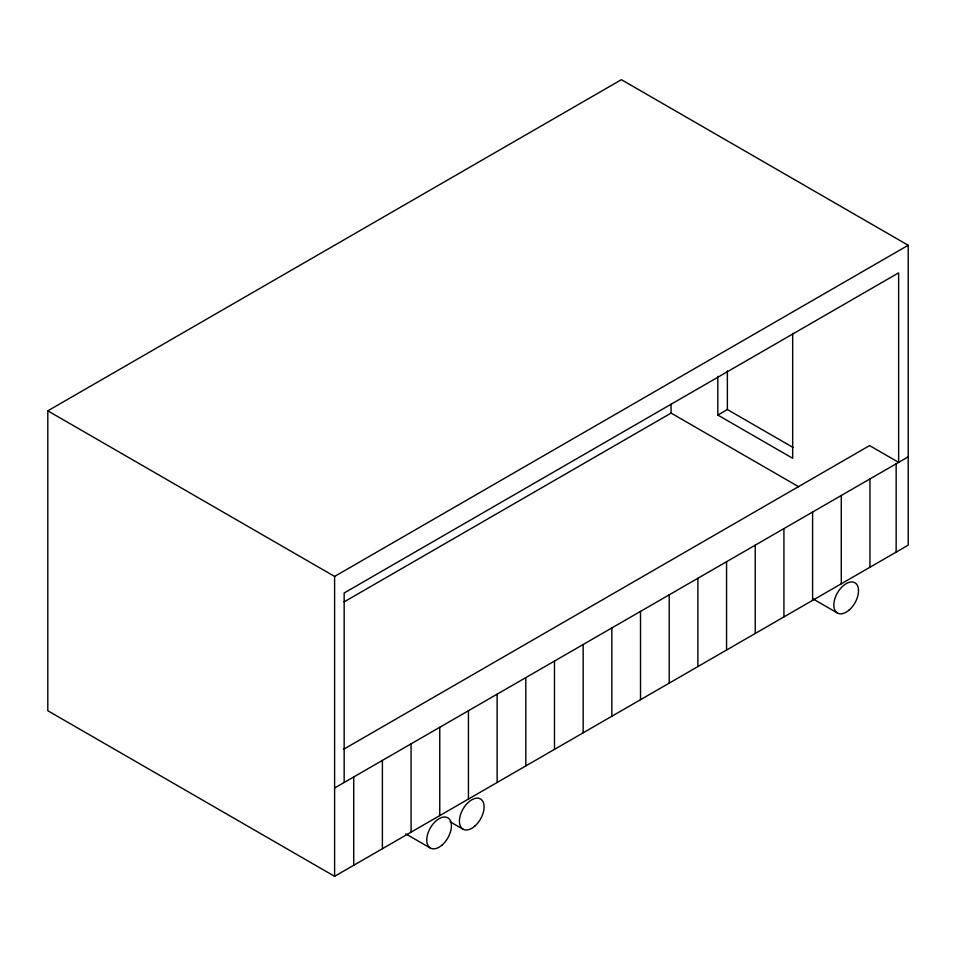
<?xml version="1.0" encoding="UTF-8"?>
<svg xmlns="http://www.w3.org/2000/svg" width="956" height="956" viewBox="0 0 956 956"><rect width="100%" height="100%" fill="white"/><g stroke="black" fill="none" stroke-linecap="round" stroke-linejoin="round"><path stroke-width="1.43" d="M47.8 410.841L621.4 79.683L908.2 245.262L908.2 545.159L334.6 876.317L47.8 710.738L47.8 410.841L334.6 576.432L908.2 245.262M344.088 601.886L671.088 413.088L798.702 486.759M717.813 376.377L717.813 415.059L727.373 409.538L793.193 447.539M343.551 749.301L869.59 445.592L898.64 462.357L898.64 272.854L344.16 592.983L344.16 782.486M334.6 788.007L908.2 456.849M717.813 415.059L792.667 458.271L792.667 333.309M812.911 598.85L837.456 613.023M450.097 821.742L463.015 829.199M405.81 833.883L430.355 848.056M896.154 463.791L896.154 552.114M869.96 478.92L869.96 567.231M841.28 495.483L841.28 583.793M812.6 512.034L812.6 600.344M783.92 528.596L783.92 616.907M755.24 545.159L755.24 633.47M727.373 370.868L727.373 409.538M726.56 561.71L726.56 650.02M697.88 578.272L697.88 666.583M671.088 404.161L671.088 413.088M669.2 594.823L669.2 683.146M640.52 611.386L640.52 699.696M611.84 627.949L611.84 716.259M583.16 644.499L583.16 732.81M554.48 661.062L554.48 749.373M525.8 677.625L525.8 765.935M497.12 694.176L497.12 782.486M468.44 710.738L468.44 799.049M439.76 727.289L439.76 815.611M411.08 743.852L411.08 832.162M382.4 760.414L382.4 848.725M353.72 776.965L353.72 865.276M334.6 576.432L334.6 876.317M849.382 609.82A17.459 10.086 -60 0 0 854.915 582.766A17.459 10.086 -60 0 0 834.253 601.085A17.459 10.086 -60 0 0 849.382 609.82M442.281 844.853A17.459 10.086 -60 0 0 447.814 817.81A17.459 10.086 -60 0 0 427.165 836.13A17.459 10.086 -60 0 0 442.281 844.853M474.941 825.996A17.459 10.086 -60 0 0 480.486 798.953A17.459 10.086 -60 0 0 459.824 817.272A17.459 10.086 -60 0 0 474.941 825.996"/></g></svg>
